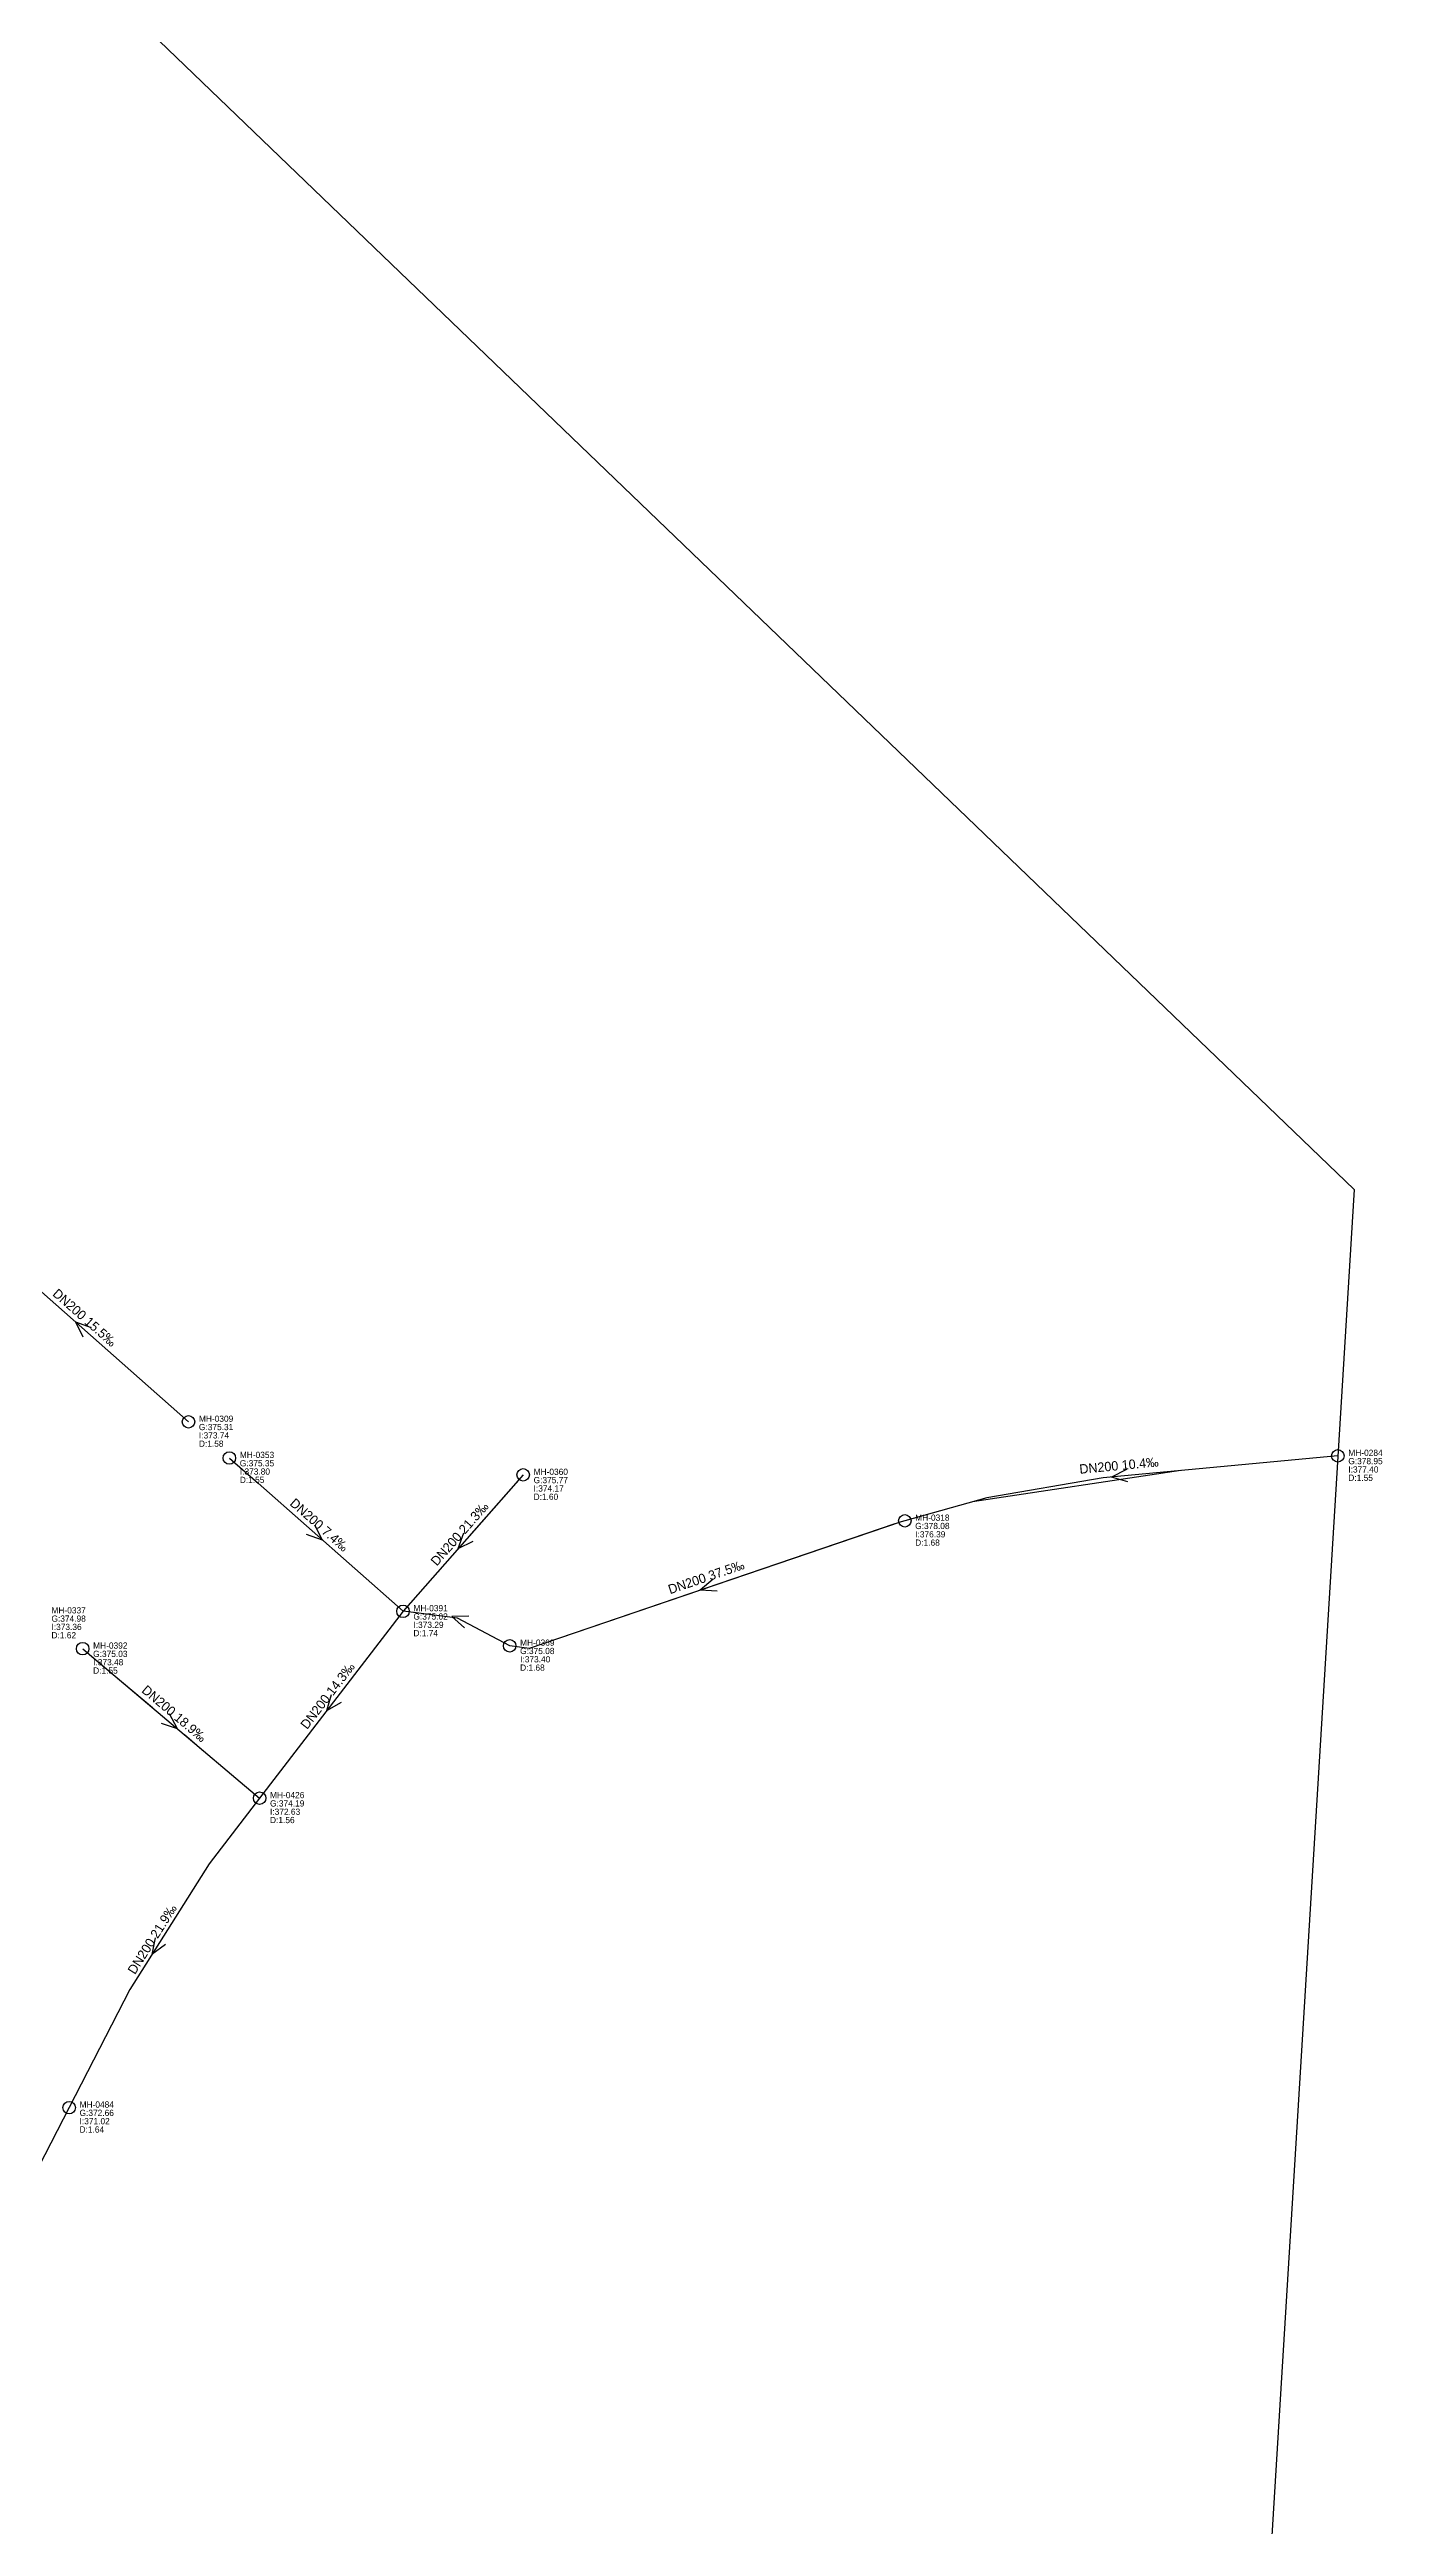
# Model space of a CAD drawing. Header units: metres. Extents: x 449901 to 451990, y 2566737 to 2570846.
# Drawn here: x 451733.7 to 451989.7, y 2569323.8 to 2569800 of the extents above; entities that cross this region are included whole.
import ezdxf
from ezdxf.enums import TextEntityAlignment as Align

# ---------------------------------------------------------------- set-up
doc = ezdxf.new("R2010")
doc.units = ezdxf.units.M
for name, color, linetype in [('SEW-CATCHMENT', 4, 'Continuous'), ('SEW-LABEL', 2, 'Continuous'), ('SEW-MH', 7, 'Continuous'), ('SEW-MH-LABEL', 8, 'Continuous'), ('SEW-PIPE-DN200', 3, 'Continuous'), ('SEW-RIDER', 8, 'Continuous')]:
    doc.layers.add(name, color=color, linetype=linetype)

msp = doc.modelspace()

# ---------------------------------------------------------------- linework, layer by layer
at = {"layer": 'SEW-CATCHMENT'}
msp.add_lwpolyline([(450486.81, 2570738.79), (451379.73, 2570566.72), (451254.16, 2570283.03), (451984.3, 2569580.79), (451933.14, 2568743.69)], dxfattribs=at)
at = {"layer": 'SEW-LABEL'}
for p, q in [((451740.14, 2569552.41), (451738.68, 2569555.29)), ((451741.73, 2569554.2), (451738.68, 2569555.29)), ((451940.57, 2569527), (451937.69, 2569525.53)), ((451940.79, 2569524.61), (451937.69, 2569525.53)), ((451782.97, 2569514.55), (451786.01, 2569513.47)), ((451784.56, 2569516.35), (451786.01, 2569513.47)), ((451813.2, 2569514.75), (451812.11, 2569511.71)), ((451815, 2569513.17), (451812.11, 2569511.71)), ((451861.12, 2569505.88), (451858.67, 2569503.78)), ((451861.9, 2569503.61), (451858.67, 2569503.78)), ((451814.19, 2569498.82), (451810.96, 2569498.7)), ((451813.38, 2569496.56), (451810.96, 2569498.7)), ((451787.74, 2569483.68), (451786.87, 2569480.57)), ((451789.65, 2569482.22), (451786.87, 2569480.57)), ((451755.1, 2569478.22), (451758.17, 2569477.2)), ((451756.65, 2569480.05), (451758.17, 2569477.2)), ((451753.92, 2569436.94), (451753.33, 2569433.76)), ((451755.95, 2569435.66), (451753.33, 2569433.76))]:
    msp.add_line(p, q, dxfattribs=at)
at = {"layer": 'SEW-MH'}
for centre in [(451760.35, 2569536.15), (451768.21, 2569529.19), (451981.17, 2569529.6), (451824.65, 2569525.95), (451897.96, 2569517.13), (451801.56, 2569499.73), (451740.03, 2569492.54), (451822.06, 2569493.1), (451774.01, 2569463.8), (451737.42, 2569404.31)]:
    msp.add_circle(centre, 1.2, dxfattribs=at)
at = {"layer": 'SEW-PIPE-DN200'}
for points in [[(451760.35, 2569536.15), (451719.27, 2569572.45)], [(451768.21, 2569529.19), (451773.71, 2569524.34), (451801.56, 2569499.73)], [(451981.17, 2569529.6), (451936.1, 2569525.38), (451913.71, 2569521.54), (451897.96, 2569517.13)], [(451824.65, 2569525.95), (451801.56, 2569499.73)], [(451897.96, 2569517.13), (451897.27, 2569516.93), (451825.77, 2569492.57), (451822.06, 2569493.1), (451822.06, 2569493.1)], [(451801.56, 2569499.73), (451774.01, 2569463.8)], [(451822.06, 2569493.1), (451812.01, 2569498.39), (451801.56, 2569499.73)], [(451740.03, 2569492.54), (451774.01, 2569463.8)], [(451774.01, 2569463.8), (451764.33, 2569451.17), (451749.09, 2569427.04), (451737.42, 2569404.31)], [(451737.42, 2569404.31), (451724.64, 2569379.42), (451710.04, 2569346.56)]]:
    msp.add_lwpolyline(points, dxfattribs=at)
at = {"layer": 'SEW-RIDER'}
for points in [[(451824.65, 2569525.95), (451814.23, 2569514.12)], [(451824.65, 2569525.95), (451824.65, 2569525.95), (451824.65, 2569525.95)], [(451950.99, 2569526.77), (451910.99, 2569520.78)], [(451896.05, 2569516.52), (451825.77, 2569492.57)], [(451740.03, 2569492.54), (451744.29, 2569488.94), (451753.41, 2569481.22)], [(451759.56, 2569476.02), (451763.37, 2569472.79)]]:
    msp.add_lwpolyline(points, dxfattribs=at)

# ---------------------------------------------------------------- texts
at = {"layer": 'SEW-LABEL'}
for s, rotation, p in [('DN200 15.5‰', 318.5288, (451739.81, 2569555.5)), ('DN200 10.4‰', 5.3492, (451939.19, 2569526.87)), ('DN200 7.4‰', -41.4713, (451784.88, 2569515.66)), ('DN200 21.3‰', 48.6224, (451813.1, 2569514.04)), ('DN200 37.5‰', 18.815, (451860.09, 2569505.46)), ('DN200 14.3‰', 52.5204, (451787.78, 2569482.96)), ('DN200 18.9‰', -40.2274, (451757.02, 2569479.37)), ('DN200 21.9‰', 57.7244, (451754.13, 2569436.23))]:
    msp.add_text(s, height=1.8, rotation=rotation, dxfattribs=at).set_placement(p, align=Align.CENTER)
at = {"layer": 'SEW-MH-LABEL'}
for s, p in [('G:375.31', (451762.35, 2569534.55)), ('MH-0309', (451762.35, 2569536.15)), ('I:373.74', (451762.35, 2569532.95)), ('D:1.58', (451762.35, 2569531.35)), ('G:375.35', (451770.21, 2569527.59)), ('MH-0353', (451770.21, 2569529.19)), ('G:378.95', (451983.17, 2569528)), ('MH-0284', (451983.17, 2569529.6)), ('D:1.55', (451770.21, 2569524.39)), ('I:373.80', (451770.21, 2569525.99)), ('G:375.77', (451826.65, 2569524.35)), ('MH-0360', (451826.65, 2569525.95)), ('D:1.55', (451983.17, 2569524.8)), ('I:377.40', (451983.17, 2569526.4)), ('D:1.60', (451826.65, 2569521.15)), ('I:374.17', (451826.65, 2569522.75)), ('G:378.08', (451899.96, 2569515.53)), ('MH-0318', (451899.96, 2569517.13)), ('I:376.39', (451899.96, 2569513.93)), ('D:1.68', (451899.96, 2569512.33)), ('MH-0337', (451734.02, 2569499.32)), ('MH-0391', (451803.56, 2569499.73)), ('G:374.98', (451734.02, 2569497.72)), ('D:1.62', (451734.02, 2569494.52)), ('I:373.36', (451734.02, 2569496.12)), ('G:375.02', (451803.56, 2569498.13)), ('D:1.74', (451803.56, 2569494.93)), ('I:373.29', (451803.56, 2569496.53)), ('G:375.03', (451742.03, 2569490.94)), ('MH-0392', (451742.03, 2569492.54)), ('G:375.08', (451824.06, 2569491.5)), ('MH-0369', (451824.06, 2569493.1)), ('I:373.40', (451824.06, 2569489.9)), ('D:1.55', (451742.03, 2569487.74)), ('I:373.48', (451742.03, 2569489.34)), ('D:1.68', (451824.06, 2569488.3)), ('G:374.19', (451776.01, 2569462.2)), ('MH-0426', (451776.01, 2569463.8)), ('D:1.56', (451776.01, 2569459)), ('I:372.63', (451776.01, 2569460.6)), ('MH-0484', (451739.42, 2569404.31)), ('G:372.66', (451739.42, 2569402.71)), ('D:1.64', (451739.42, 2569399.51)), ('I:371.02', (451739.42, 2569401.11))]:
    msp.add_text(s, height=1.2, dxfattribs=at).set_placement(p)

doc.saveas('drawing.dxf')
